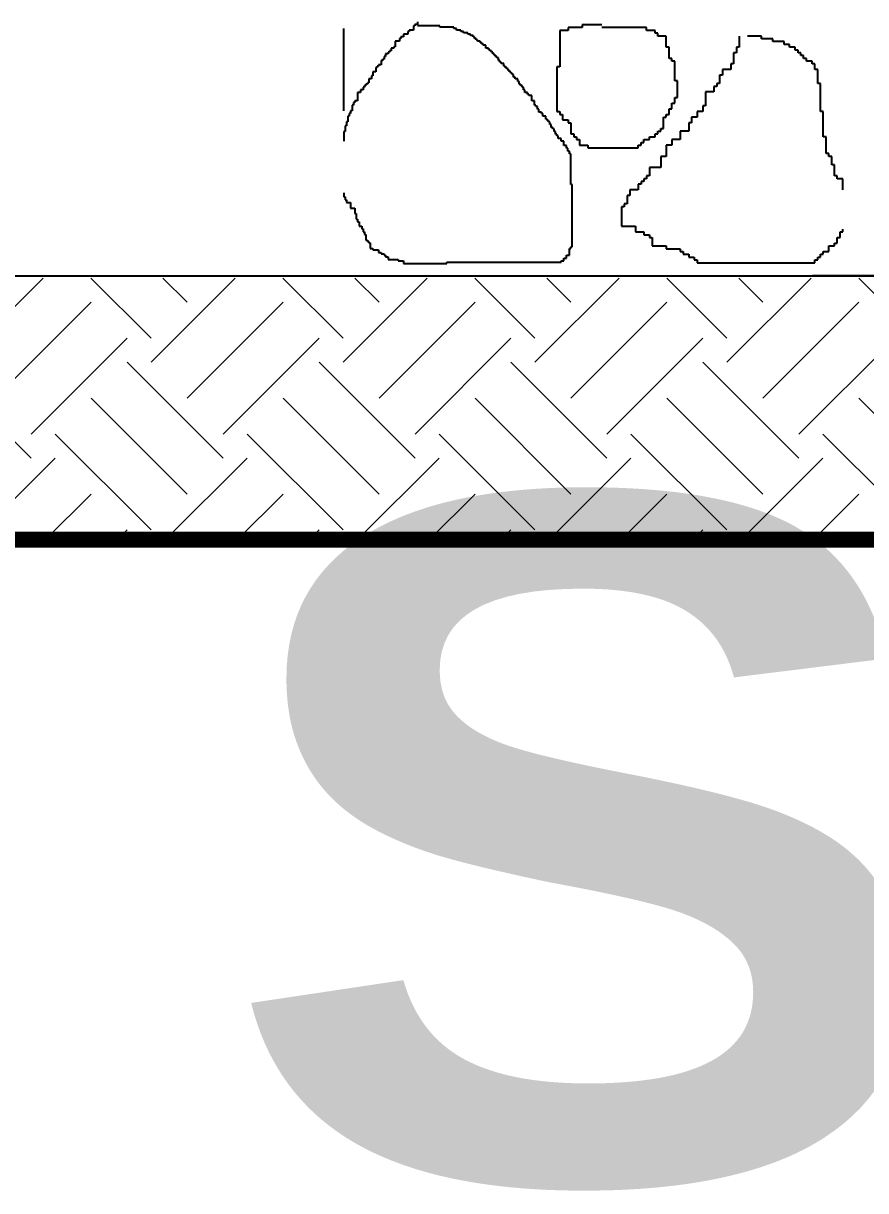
# Model space of a CAD drawing. Extents: x 250879 to 348495, y -51522 to -9360.
# Drawn here: x 289633 to 289790.6, y -50898.5 to -50679.9 of the extents above; entities that cross this region are included whole.
import ezdxf

# ---------------------------------------------------------------- set-up
doc = ezdxf.new("R2010")
doc.units = 0
doc.layers.add('int fram for glaz& landscap obj.', color=252, linetype='CONTINUOUS', lineweight=15)
doc.layers.add('WALL', color=7, linetype='CONTINUOUS')
doc.styles.add('VITA', font='vinet.ttf')

msp = doc.modelspace()

# ---------------------------------------------------------------- hatches: boundary and pattern name
at = {"layer": 'int fram for glaz& landscap obj.'}
h = msp.add_hatch(dxfattribs=at)
h.set_pattern_fill('EARTH', color=256, scale=4, angle=45, style=0)
h.set_pattern_definition([(45, (3846.794, -30138.158), (4e-15, 35.9210245), [25.4, -25.4]), (45, (3840.06, -30131.423), (4e-15, 35.9210245), [25.4, -25.4]), (45, (3833.324, -30124.688), (4e-15, 35.9210245), [25.4, -25.4]), (135, (3833.324, -30120.198), (-35.9210245, 4e-15), [25.4, -25.4]), (135, (3840.06, -30113.463), (-35.9210245, 4e-15), [25.4, -25.4]), (135, (3846.794, -30106.727), (-35.9210245, 4e-15), [25.4, -25.4])])
h.paths.add_polyline_path([(289678.89898, -50727.60451), (289238.4221, -50727.60451), (289238.4221, -50776.59637), (289678.89898, -50776.59637)])
h.paths.add_polyline_path([(290016.48973, -50776.59637), (290016.48973, -50727.60451), (289678.89898, -50727.60451), (289678.89898, -50776.59637)])
edge = h.paths.add_edge_path()
edge.add_line((289022.473, -50677.60451), (289046.01032, -50776.59637))
edge.add_line((289046.01032, -50776.59637), (289238.4221, -50776.59637))
edge.add_line((289238.4221, -50776.59637), (289238.4221, -50727.60451))
edge.add_line((289238.4221, -50727.60451), (289088.4221, -50727.60451))
edge.add_line((289088.4221, -50727.60451), (289088.4221, -50759.66028))
edge.add_line((289088.4221, -50759.66028), (289068.4221, -50759.66028))
edge.add_line((289068.4221, -50759.66028), (289068.4221, -50696.69284))
edge.add_arc((289052.83112, -50696.69284), 15.59098, -344.7979301, 0, ccw=False)
edge.add_line((289067.87653, -50692.60451), (289068.4221, -50692.60451))
edge.add_line((289068.4221, -50692.60451), (289068.4221, -50677.60451))
edge.add_line((289068.4221, -50677.60451), (289022.473, -50677.60451))

# ---------------------------------------------------------------- linework, layer by layer
at = {"layer": 'WALL', "linetype": 'Continuous'}
for p, q in [((289706.27868, -50680.35397), (289706.01768, -50680.35397)), ((289706.01768, -50680.35397), (289706.01768, -50681.13538)), ((289706.79973, -50680.0935), (289706.27868, -50680.0935)), ((289706.27868, -50680.0935), (289706.27868, -50680.35397)), ((289706.79973, -50679.57256), (289706.79973, -50680.0935)), ((289710.97098, -50680.35397), (289706.79973, -50680.35397)), ((289710.97098, -50680.61444), (289710.97098, -50680.35397)), ((289741.28378, -50680.15899), (289737.61151, -50680.15899)), ((289737.61151, -50680.15899), (289737.61151, -50680.68283)), ((289692.98289, -50696.24019), (289692.98289, -50680.87491)), ((289704.19258, -50682.43724), (289703.67153, -50682.43724)), ((289703.67153, -50682.43724), (289703.67153, -50682.69771)), ((289704.97463, -50681.91631), (289704.19258, -50681.91631)), ((289704.19258, -50681.91631), (289704.19258, -50682.43724)), ((289705.23563, -50681.39537), (289704.97463, -50681.39537)), ((289704.97463, -50681.39537), (289704.97463, -50681.91631)), ((289706.01768, -50681.13538), (289705.23563, -50681.13538)), ((289705.23563, -50681.13538), (289705.23563, -50681.39537)), ((289713.57813, -50680.61444), (289710.97098, -50680.61444)), ((289713.57813, -50680.87491), (289713.57813, -50680.61444)), ((289714.10013, -50680.87491), (289713.57813, -50680.87491)), ((289714.10013, -50681.13538), (289714.10013, -50680.87491)), ((289714.88218, -50681.13538), (289714.10013, -50681.13538)), ((289714.88218, -50681.39537), (289714.88218, -50681.13538)), ((289715.40323, -50681.39537), (289714.88218, -50681.39537)), ((289715.40323, -50681.65584), (289715.40323, -50681.39537)), ((289716.18528, -50681.65584), (289715.40323, -50681.65584)), ((289716.18528, -50681.91631), (289716.18528, -50681.65584)), ((289716.70728, -50681.91631), (289716.18528, -50681.91631)), ((289716.70728, -50682.17677), (289716.70728, -50681.91631)), ((289717.22833, -50682.17677), (289716.70728, -50682.17677)), ((289717.22833, -50682.43724), (289717.22833, -50682.17677)), ((289717.48933, -50682.43724), (289717.22833, -50682.43724)), ((289717.48933, -50682.69771), (289717.48933, -50682.43724)), ((289734.989, -50681.20717), (289733.41435, -50681.20717)), ((289733.41435, -50681.20717), (289733.41435, -50688.01963)), ((289737.61151, -50680.68283), (289734.989, -50680.68283)), ((289734.989, -50680.68283), (289734.989, -50681.20717)), ((289749.67713, -50680.68283), (289741.28378, -50680.68283)), ((289749.67713, -50681.20717), (289749.67713, -50680.68283)), ((289751.25083, -50681.20717), (289749.67713, -50681.20717)), ((289751.25083, -50681.73102), (289751.25083, -50681.20717)), ((289751.77571, -50681.73102), (289751.25083, -50681.73102)), ((289751.77571, -50682.25487), (289751.77571, -50681.73102)), ((289753.34941, -50682.25487), (289751.77571, -50682.25487)), ((289753.34941, -50684.35123), (289753.34941, -50682.25487)), ((289766.98873, -50682.25487), (289766.98873, -50684.35123)), ((289771.18589, -50682.25487), (289768.56242, -50682.25487)), ((289771.18589, -50682.7792), (289771.18589, -50682.25487)), ((289702.36844, -50684.521), (289701.84643, -50684.521)), ((289701.84643, -50684.521), (289701.84643, -50685.04145)), ((289702.62848, -50684.26053), (289702.36844, -50684.26053)), ((289702.36844, -50684.26053), (289702.36844, -50684.521)), ((289703.41053, -50683.21865), (289702.62848, -50683.21865)), ((289702.62848, -50683.21865), (289702.62848, -50684.26053)), ((289703.67153, -50682.69771), (289703.41053, -50682.69771)), ((289703.41053, -50682.69771), (289703.41053, -50683.21865)), ((289717.75034, -50682.69771), (289717.48933, -50682.69771)), ((289717.75034, -50682.95818), (289717.75034, -50682.69771)), ((289718.01038, -50682.95818), (289717.75034, -50682.95818)), ((289718.01038, -50683.21865), (289718.01038, -50682.95818)), ((289718.53238, -50683.21865), (289718.01038, -50683.21865)), ((289718.53238, -50683.47912), (289718.53238, -50683.21865)), ((289718.79243, -50683.47912), (289718.53238, -50683.47912)), ((289718.79243, -50683.73959), (289718.79243, -50683.47912)), ((289719.05343, -50683.73959), (289718.79243, -50683.73959)), ((289719.05343, -50684.00006), (289719.05343, -50683.73959)), ((289719.57448, -50684.00006), (289719.05343, -50684.00006)), ((289719.57448, -50684.521), (289719.57448, -50684.00006)), ((289720.09648, -50684.521), (289719.57448, -50684.521)), ((289720.09648, -50684.78098), (289720.09648, -50684.521)), ((289720.35749, -50684.78098), (289720.09648, -50684.78098)), ((289720.35749, -50685.04145), (289720.35749, -50684.78098)), ((289753.87429, -50684.35123), (289753.34941, -50684.35123)), ((289753.87429, -50686.4476), (289753.87429, -50684.35123)), ((289766.98873, -50684.35123), (289766.4648, -50684.35123)), ((289766.4648, -50684.35123), (289766.4648, -50685.39942)), ((289773.28446, -50682.7792), (289771.18589, -50682.7792)), ((289773.28446, -50683.30305), (289773.28446, -50682.7792)), ((289775.38304, -50683.30305), (289773.28446, -50683.30305)), ((289775.38304, -50683.82738), (289775.38304, -50683.30305)), ((289776.43185, -50683.82738), (289775.38304, -50683.82738)), ((289776.43185, -50684.35123), (289776.43185, -50683.82738)), ((289777.48066, -50684.35123), (289776.43185, -50684.35123)), ((289777.48066, -50684.87508), (289777.48066, -50684.35123)), ((289778.00555, -50684.87508), (289777.48066, -50684.87508)), ((289778.00555, -50685.39942), (289778.00555, -50684.87508)), ((289700.28233, -50686.86474), (289700.02133, -50686.86474)), ((289700.02133, -50686.86474), (289700.02133, -50687.64615)), ((289700.54333, -50686.60427), (289700.28233, -50686.60427)), ((289700.28233, -50686.60427), (289700.28233, -50686.86474)), ((289700.80338, -50686.08333), (289700.54333, -50686.08333)), ((289700.54333, -50686.08333), (289700.54333, -50686.60427)), ((289701.32538, -50685.56239), (289700.80338, -50685.56239)), ((289700.80338, -50685.56239), (289700.80338, -50686.08333)), ((289701.58543, -50685.30192), (289701.32538, -50685.30192)), ((289701.32538, -50685.30192), (289701.32538, -50685.56239)), ((289701.84643, -50685.04145), (289701.58543, -50685.04145)), ((289701.58543, -50685.04145), (289701.58543, -50685.30192)), ((289720.61753, -50685.04145), (289720.35749, -50685.04145)), ((289720.61753, -50685.30192), (289720.61753, -50685.04145)), ((289720.87853, -50685.30192), (289720.61753, -50685.30192)), ((289720.87853, -50685.56239), (289720.87853, -50685.30192)), ((289721.13953, -50685.56239), (289720.87853, -50685.56239)), ((289721.13953, -50685.82286), (289721.13953, -50685.56239)), ((289721.39958, -50685.82286), (289721.13953, -50685.82286)), ((289721.39958, -50686.08333), (289721.39958, -50685.82286)), ((289721.66058, -50686.08333), (289721.39958, -50686.08333)), ((289721.66058, -50686.3438), (289721.66058, -50686.08333)), ((289721.92158, -50686.3438), (289721.66058, -50686.3438)), ((289721.92158, -50686.86474), (289721.92158, -50686.3438)), ((289722.18163, -50686.86474), (289721.92158, -50686.86474)), ((289722.18163, -50687.12521), (289722.18163, -50686.86474)), ((289754.39918, -50686.4476), (289753.87429, -50686.4476)), ((289754.39918, -50686.97145), (289754.39918, -50686.4476)), ((289754.9231, -50686.97145), (289754.39918, -50686.97145)), ((289754.9231, -50690.63985), (289754.9231, -50686.97145)), ((289766.4648, -50685.39942), (289765.93992, -50685.39942)), ((289765.93992, -50685.39942), (289765.93992, -50687.4953)), ((289778.53043, -50685.39942), (289778.00555, -50685.39942)), ((289778.53043, -50685.92327), (289778.53043, -50685.39942)), ((289779.05436, -50685.92327), (289778.53043, -50685.92327)), ((289779.05436, -50686.4476), (289779.05436, -50685.92327)), ((289779.57924, -50686.4476), (289779.05436, -50686.4476)), ((289779.57924, -50686.97145), (289779.57924, -50686.4476)), ((289780.62901, -50686.97145), (289779.57924, -50686.97145)), ((289780.62901, -50687.4953), (289780.62901, -50686.97145)), ((289698.97828, -50688.94801), (289698.45723, -50688.94801)), ((289698.45723, -50688.94801), (289698.45723, -50689.72942)), ((289699.23928, -50688.1666), (289698.97828, -50688.1666)), ((289698.97828, -50688.1666), (289698.97828, -50688.94801)), ((289699.50028, -50687.90662), (289699.23928, -50687.90662)), ((289699.23928, -50687.90662), (289699.23928, -50688.1666)), ((289700.02133, -50687.64615), (289699.50028, -50687.64615)), ((289699.50028, -50687.64615), (289699.50028, -50687.90662)), ((289722.44263, -50687.12521), (289722.18163, -50687.12521)), ((289722.44263, -50687.38568), (289722.44263, -50687.12521)), ((289722.96368, -50687.38568), (289722.44263, -50687.38568)), ((289722.96368, -50687.90662), (289722.96368, -50687.38568)), ((289723.22468, -50687.90662), (289722.96368, -50687.90662)), ((289723.22468, -50688.1666), (289723.22468, -50687.90662)), ((289723.48568, -50688.1666), (289723.22468, -50688.1666)), ((289723.48568, -50688.42707), (289723.48568, -50688.1666)), ((289723.74669, -50688.42707), (289723.48568, -50688.42707)), ((289723.74669, -50688.68754), (289723.74669, -50688.42707)), ((289724.00673, -50688.68754), (289723.74669, -50688.68754)), ((289724.00673, -50688.94801), (289724.00673, -50688.68754)), ((289724.26773, -50688.94801), (289724.00673, -50688.94801)), ((289724.26773, -50689.20848), (289724.26773, -50688.94801)), ((289724.52873, -50689.20848), (289724.26773, -50689.20848)), ((289724.52873, -50689.46895), (289724.52873, -50689.20848)), ((289733.41435, -50688.01963), (289732.89042, -50688.01963)), ((289732.89042, -50688.01963), (289732.89042, -50696.40413)), ((289765.41503, -50688.54348), (289763.84134, -50688.54348)), ((289763.84134, -50688.54348), (289763.84134, -50689.59167)), ((289765.93992, -50687.4953), (289765.41503, -50687.4953)), ((289765.41503, -50687.4953), (289765.41503, -50688.54348)), ((289781.15293, -50687.4953), (289780.62901, -50687.4953)), ((289781.15293, -50688.54348), (289781.15293, -50687.4953)), ((289781.67782, -50688.54348), (289781.15293, -50688.54348)), ((289781.67782, -50691.1637), (289781.67782, -50688.54348)), ((289697.41418, -50691.29224), (289697.15413, -50691.29224)), ((289697.15413, -50691.29224), (289697.15413, -50691.55222)), ((289697.67518, -50691.03177), (289697.41418, -50691.03177)), ((289697.41418, -50691.03177), (289697.41418, -50691.29224)), ((289698.19623, -50690.25036), (289697.67518, -50690.25036)), ((289697.67518, -50690.25036), (289697.67518, -50691.03177)), ((289698.45723, -50689.72942), (289698.19623, -50689.72942)), ((289698.19623, -50689.72942), (289698.19623, -50690.25036)), ((289724.78878, -50689.46895), (289724.52873, -50689.46895)), ((289724.78878, -50689.98989), (289724.78878, -50689.46895)), ((289725.04978, -50689.98989), (289724.78878, -50689.98989)), ((289725.04978, -50690.25036), (289725.04978, -50689.98989)), ((289725.57083, -50690.25036), (289725.04978, -50690.25036)), ((289725.57083, -50690.7713), (289725.57083, -50690.25036)), ((289725.83183, -50690.7713), (289725.57083, -50690.7713)), ((289725.83183, -50691.29224), (289725.83183, -50690.7713)), ((289726.09283, -50691.29224), (289725.83183, -50691.29224)), ((289726.09283, -50691.55222), (289726.09283, -50691.29224)), ((289755.44798, -50690.63985), (289754.9231, -50690.63985)), ((289755.44798, -50693.78392), (289755.44798, -50690.63985)), ((289763.31646, -50691.1637), (289762.79253, -50691.1637)), ((289762.79253, -50691.1637), (289762.79253, -50691.68755)), ((289763.84134, -50689.59167), (289763.31646, -50689.59167)), ((289763.31646, -50689.59167), (289763.31646, -50691.1637)), ((289782.2027, -50691.1637), (289781.67782, -50691.1637)), ((289782.2027, -50696.40413), (289782.2027, -50691.1637)), ((289696.11108, -50692.85457), (289695.58908, -50692.85457)), ((289695.58908, -50692.85457), (289695.58908, -50694.41738)), ((289696.63213, -50692.33363), (289696.11108, -50692.33363)), ((289696.11108, -50692.33363), (289696.11108, -50692.85457)), ((289696.89313, -50691.81269), (289696.63213, -50691.81269)), ((289696.63213, -50691.81269), (289696.63213, -50692.33363)), ((289697.15413, -50691.55222), (289696.89313, -50691.55222)), ((289696.89313, -50691.55222), (289696.89313, -50691.81269)), ((289726.35384, -50691.55222), (289726.09283, -50691.55222)), ((289726.35384, -50691.81269), (289726.35384, -50691.55222)), ((289726.61388, -50691.81269), (289726.35384, -50691.81269)), ((289726.61388, -50692.33363), (289726.61388, -50691.81269)), ((289726.87488, -50692.33363), (289726.61388, -50692.33363)), ((289726.87488, -50692.85457), (289726.87488, -50692.33363)), ((289727.39593, -50692.85457), (289726.87488, -50692.85457)), ((289727.39593, -50693.11504), (289727.39593, -50692.85457)), ((289727.65693, -50693.11504), (289727.39593, -50693.11504)), ((289727.65693, -50693.37551), (289727.65693, -50693.11504)), ((289728.17798, -50693.37551), (289727.65693, -50693.37551)), ((289728.17798, -50694.41738), (289728.17798, -50693.37551)), ((289762.26765, -50692.73573), (289760.69395, -50692.73573)), ((289760.69395, -50692.73573), (289760.69395, -50695.35595)), ((289762.79253, -50691.68755), (289762.26765, -50691.68755)), ((289762.26765, -50691.68755), (289762.26765, -50692.73573)), ((289694.80703, -50695.19831), (289694.54698, -50695.19831)), ((289694.54698, -50695.19831), (289694.54698, -50696.24019)), ((289695.06803, -50694.67785), (289694.80703, -50694.67785)), ((289694.80703, -50694.67785), (289694.80703, -50695.19831)), ((289695.58908, -50694.41738), (289695.06803, -50694.41738)), ((289695.06803, -50694.41738), (289695.06803, -50694.67785)), ((289728.69998, -50694.41738), (289728.17798, -50694.41738)), ((289728.69998, -50695.19831), (289728.69998, -50694.41738)), ((289728.96003, -50695.19831), (289728.69998, -50695.19831)), ((289728.96003, -50695.45878), (289728.96003, -50695.19831)), ((289729.22103, -50695.45878), (289728.96003, -50695.45878)), ((289729.22103, -50695.97972), (289729.22103, -50695.45878)), ((289754.39918, -50695.8798), (289754.39918, -50694.8321)), ((289754.39918, -50694.8321), (289754.9231, -50694.8321)), ((289754.9231, -50694.8321), (289754.9231, -50693.78392)), ((289754.9231, -50693.78392), (289755.44798, -50693.78392)), ((289760.69395, -50695.35595), (289760.16907, -50695.35595)), ((289760.16907, -50695.35595), (289760.16907, -50696.40413)), ((289694.02498, -50697.28206), (289693.76493, -50697.28206)), ((289693.76493, -50697.28206), (289693.76493, -50698.32346)), ((289694.28598, -50696.76113), (289694.02498, -50696.76113)), ((289694.02498, -50696.76113), (289694.02498, -50697.28206)), ((289694.54698, -50696.24019), (289694.28598, -50696.24019)), ((289694.28598, -50696.24019), (289694.28598, -50696.76113)), ((289729.48203, -50695.97972), (289729.22103, -50695.97972)), ((289729.48203, -50696.50066), (289729.48203, -50695.97972)), ((289730.00308, -50696.50066), (289729.48203, -50696.50066)), ((289730.00308, -50696.76113), (289730.00308, -50696.50066)), ((289730.26408, -50696.76113), (289730.00308, -50696.76113)), ((289730.26408, -50697.28206), (289730.26408, -50696.76113)), ((289730.78513, -50697.28206), (289730.26408, -50697.28206)), ((289730.78513, -50697.803), (289730.78513, -50697.28206)), ((289731.04613, -50697.803), (289730.78513, -50697.803)), ((289731.04613, -50698.06299), (289731.04613, -50697.803)), ((289732.89042, -50696.40413), (289733.41435, -50696.40413)), ((289733.41435, -50696.40413), (289733.41435, -50696.92798)), ((289733.41435, -50696.92798), (289733.93923, -50696.92798)), ((289733.93923, -50696.92798), (289733.93923, -50697.97616)), ((289733.93923, -50697.97616), (289734.989, -50697.97616)), ((289734.989, -50697.97616), (289734.989, -50698.50001)), ((289752.82452, -50699.5482), (289752.82452, -50697.45231)), ((289752.82452, -50697.45231), (289753.34941, -50697.45231)), ((289753.34941, -50697.45231), (289753.34941, -50696.92798)), ((289753.34941, -50696.92798), (289753.87429, -50696.92798)), ((289753.87429, -50696.92798), (289753.87429, -50695.8798)), ((289753.87429, -50695.8798), (289754.39918, -50695.8798)), ((289759.12026, -50697.45231), (289758.07049, -50697.45231)), ((289758.07049, -50697.45231), (289758.07049, -50698.50001)), ((289760.16907, -50696.40413), (289759.12026, -50696.40413)), ((289759.12026, -50696.40413), (289759.12026, -50697.45231)), ((289782.72663, -50696.40413), (289782.2027, -50696.40413)), ((289782.72663, -50701.12023), (289782.72663, -50696.40413)), ((289693.24293, -50700.14674), (289692.98289, -50700.14674)), ((289692.98289, -50700.14674), (289692.98289, -50701.96954)), ((289693.50393, -50699.10487), (289693.24293, -50699.10487)), ((289693.24293, -50699.10487), (289693.24293, -50700.14674)), ((289693.76493, -50698.32346), (289693.50393, -50698.32346)), ((289693.50393, -50698.32346), (289693.50393, -50699.10487)), ((289731.30713, -50698.06299), (289731.04613, -50698.06299)), ((289731.30713, -50698.32346), (289731.30713, -50698.06299)), ((289731.56718, -50698.32346), (289731.30713, -50698.32346)), ((289731.56718, -50698.8444), (289731.56718, -50698.32346)), ((289731.82818, -50698.8444), (289731.56718, -50698.8444)), ((289731.82818, -50699.36533), (289731.82818, -50698.8444)), ((289732.08918, -50699.36533), (289731.82818, -50699.36533)), ((289732.08918, -50699.6258), (289732.08918, -50699.36533)), ((289732.35019, -50699.6258), (289732.08918, -50699.6258)), ((289732.35019, -50700.14674), (289732.35019, -50699.6258)), ((289732.61023, -50700.14674), (289732.35019, -50700.14674)), ((289732.61023, -50700.66768), (289732.61023, -50700.14674)), ((289734.989, -50698.50001), (289735.51293, -50698.50001)), ((289735.51293, -50698.50001), (289735.51293, -50700.59638)), ((289751.77571, -50700.59638), (289751.77571, -50700.07253)), ((289751.77571, -50700.07253), (289752.3006, -50700.07253)), ((289752.3006, -50700.07253), (289752.3006, -50699.5482)), ((289752.3006, -50699.5482), (289752.82452, -50699.5482)), ((289757.54656, -50700.07253), (289755.97287, -50700.07253)), ((289755.97287, -50700.07253), (289755.97287, -50701.64456)), ((289758.07049, -50698.50001), (289757.54656, -50698.50001)), ((289757.54656, -50698.50001), (289757.54656, -50700.07253)), ((289732.87123, -50700.66768), (289732.61023, -50700.66768)), ((289732.87123, -50700.92815), (289732.87123, -50700.66768)), ((289733.13224, -50700.92815), (289732.87123, -50700.92815)), ((289733.13224, -50701.44861), (289733.13224, -50700.92815)), ((289733.65328, -50701.44861), (289733.13224, -50701.44861)), ((289733.65328, -50701.96954), (289733.65328, -50701.44861)), ((289734.17433, -50701.96954), (289733.65328, -50701.96954)), ((289734.17433, -50702.75095), (289734.17433, -50701.96954)), ((289735.51293, -50700.59638), (289736.03781, -50700.59638)), ((289736.03781, -50700.59638), (289736.03781, -50701.12023)), ((289736.03781, -50701.12023), (289736.5627, -50701.12023)), ((289736.5627, -50701.12023), (289736.5627, -50701.64456)), ((289736.5627, -50701.64456), (289737.08662, -50701.64456)), ((289737.08662, -50701.64456), (289737.08662, -50702.69226)), ((289748.62832, -50702.69226), (289748.62832, -50702.16841)), ((289748.62832, -50702.16841), (289749.15321, -50702.16841)), ((289749.15321, -50702.16841), (289749.15321, -50701.64456)), ((289749.15321, -50701.64456), (289750.20202, -50701.64456)), ((289750.20202, -50701.64456), (289750.20202, -50701.12023)), ((289750.20202, -50701.12023), (289751.25083, -50701.12023)), ((289751.25083, -50701.12023), (289751.25083, -50700.59638)), ((289751.25083, -50700.59638), (289751.77571, -50700.59638)), ((289755.97287, -50701.64456), (289754.39918, -50701.64456)), ((289754.39918, -50701.64456), (289754.39918, -50702.69226)), ((289783.25151, -50701.12023), (289782.72663, -50701.12023)), ((289783.25151, -50704.26478), (289783.25151, -50701.12023)), ((289734.69633, -50702.75095), (289734.17433, -50702.75095)), ((289734.69633, -50703.27189), (289734.69633, -50702.75095)), ((289734.95638, -50703.27189), (289734.69633, -50703.27189)), ((289734.95638, -50703.79283), (289734.95638, -50703.27189)), ((289735.21738, -50703.79283), (289734.95638, -50703.79283)), ((289735.21738, -50704.31377), (289735.21738, -50703.79283)), ((289735.47838, -50704.31377), (289735.21738, -50704.31377)), ((289735.47838, -50710.04313), (289735.47838, -50704.31377)), ((289737.08662, -50702.69226), (289738.66127, -50702.69226)), ((289738.66127, -50702.69226), (289738.66127, -50703.2166)), ((289738.66127, -50703.2166), (289748.10344, -50703.2166)), ((289748.10344, -50703.2166), (289748.10344, -50702.69226)), ((289748.10344, -50702.69226), (289748.62832, -50702.69226)), ((289754.39918, -50702.69226), (289753.34941, -50702.69226)), ((289753.34941, -50702.69226), (289753.34941, -50704.78863)), ((289783.7764, -50704.26478), (289783.25151, -50704.26478)), ((289783.7764, -50704.78863), (289783.7764, -50704.26478)), ((289753.34941, -50704.78863), (289752.3006, -50704.78863)), ((289752.3006, -50704.78863), (289752.3006, -50706.885)), ((289784.30032, -50704.78863), (289783.7764, -50704.78863)), ((289784.30032, -50706.36066), (289784.30032, -50704.78863)), ((289784.82521, -50706.36066), (289784.30032, -50706.36066)), ((289784.82521, -50708.45703), (289784.82521, -50706.36066)), ((289750.20202, -50708.45703), (289749.67713, -50708.45703)), ((289749.67713, -50708.45703), (289749.67713, -50708.98088)), ((289752.3006, -50706.885), (289750.20202, -50706.885)), ((289750.20202, -50706.885), (289750.20202, -50708.45703)), ((289785.35009, -50708.45703), (289784.82521, -50708.45703)), ((289785.35009, -50708.98088), (289785.35009, -50708.45703)), ((289735.73939, -50710.04313), (289735.47838, -50710.04313)), ((289735.73939, -50721.76231), (289735.73939, -50710.04313)), ((289748.10344, -50711.07725), (289746.52975, -50711.07725)), ((289746.52975, -50711.07725), (289746.52975, -50712.12494)), ((289748.62832, -50710.02906), (289748.10344, -50710.02906)), ((289748.10344, -50710.02906), (289748.10344, -50711.07725)), ((289749.15321, -50709.50473), (289748.62832, -50709.50473)), ((289748.62832, -50709.50473), (289748.62832, -50710.02906)), ((289749.67713, -50708.98088), (289749.15321, -50708.98088)), ((289749.15321, -50708.98088), (289749.15321, -50709.50473)), ((289786.3989, -50708.98088), (289785.35009, -50708.98088)), ((289786.3989, -50711.07725), (289786.3989, -50708.98088)), ((289692.98289, -50711.60546), (289692.98289, -50712.38687)), ((289692.98289, -50712.38687), (289693.24293, -50712.38687)), ((289693.24293, -50712.38687), (289693.24293, -50712.90781)), ((289693.24293, -50712.90781), (289693.50393, -50712.90781)), ((289693.50393, -50712.90781), (289693.50393, -50713.42875)), ((289746.52975, -50712.12494), (289746.00486, -50712.12494)), ((289746.00486, -50712.12494), (289746.00486, -50713.69746)), ((289693.50393, -50713.42875), (289694.28598, -50713.42875)), ((289694.28598, -50713.42875), (289694.28598, -50714.47062)), ((289694.28598, -50714.47062), (289695.06803, -50714.47062)), ((289695.06803, -50714.47062), (289695.06803, -50715.51202)), ((289745.48094, -50714.22131), (289744.95605, -50714.22131)), ((289744.95605, -50714.22131), (289744.95605, -50717.88971)), ((289746.00486, -50713.69746), (289745.48094, -50713.69746)), ((289745.48094, -50713.69746), (289745.48094, -50714.22131)), ((289695.06803, -50715.51202), (289695.32903, -50715.51202)), ((289695.32903, -50715.51202), (289695.32903, -50716.55389)), ((289695.32903, -50716.55389), (289695.58908, -50716.55389)), ((289695.58908, -50716.55389), (289695.58908, -50717.07483)), ((289695.58908, -50717.07483), (289695.85008, -50717.07483)), ((289695.85008, -50717.07483), (289695.85008, -50717.85624)), ((289695.85008, -50717.85624), (289696.37208, -50717.85624)), ((289696.37208, -50717.85624), (289696.37208, -50718.3767)), ((289696.37208, -50718.3767), (289696.63213, -50718.3767)), ((289696.63213, -50718.3767), (289696.63213, -50718.89764)), ((289696.63213, -50718.89764), (289696.89313, -50718.89764)), ((289696.89313, -50718.89764), (289696.89313, -50719.41857)), ((289696.89313, -50719.41857), (289697.15413, -50719.41857)), ((289697.15413, -50719.41857), (289697.15413, -50720.46045)), ((289744.95605, -50717.88971), (289747.57855, -50717.88971)), ((289747.57855, -50717.88971), (289747.57855, -50718.93741)), ((289747.57855, -50718.93741), (289749.15321, -50718.93741)), ((289749.15321, -50718.93741), (289749.15321, -50719.46174)), ((289749.15321, -50719.46174), (289750.20202, -50719.46174)), ((289750.20202, -50719.46174), (289750.20202, -50719.98559)), ((289785.87498, -50719.98559), (289785.87498, -50718.93741)), ((289785.87498, -50718.93741), (289786.3989, -50718.93741)), ((289786.3989, -50718.93741), (289786.3989, -50718.41356)), ((289697.15413, -50720.46045), (289697.41418, -50720.46045)), ((289697.41418, -50720.46045), (289697.41418, -50720.72092)), ((289697.41418, -50720.72092), (289697.67518, -50720.72092)), ((289697.67518, -50720.72092), (289697.67518, -50720.98139)), ((289697.67518, -50720.98139), (289697.93618, -50720.98139)), ((289697.93618, -50720.98139), (289697.93618, -50722.02278)), ((289697.93618, -50722.02278), (289698.45723, -50722.02278)), ((289698.45723, -50722.02278), (289698.45723, -50722.28325)), ((289735.21738, -50723.32513), (289735.21738, -50722.02278)), ((289735.21738, -50722.02278), (289735.47838, -50722.02278)), ((289735.47838, -50722.02278), (289735.47838, -50721.76231)), ((289735.47838, -50721.76231), (289735.73939, -50721.76231)), ((289750.20202, -50719.98559), (289750.7269, -50719.98559)), ((289750.7269, -50719.98559), (289750.7269, -50721.55763)), ((289750.7269, -50721.55763), (289753.34941, -50721.55763)), ((289753.34941, -50721.55763), (289753.34941, -50722.08196)), ((289783.7764, -50722.60581), (289783.7764, -50721.55763)), ((289783.7764, -50721.55763), (289784.82521, -50721.55763)), ((289784.82521, -50721.55763), (289784.82521, -50721.03378)), ((289784.82521, -50721.03378), (289785.35009, -50721.03378)), ((289785.35009, -50721.03378), (289785.35009, -50719.98559)), ((289785.35009, -50719.98559), (289785.87498, -50719.98559)), ((289698.45723, -50722.28325), (289699.50028, -50722.28325)), ((289699.50028, -50722.28325), (289699.50028, -50722.80419)), ((289699.50028, -50722.80419), (289700.02133, -50722.80419)), ((289700.02133, -50722.80419), (289700.02133, -50723.06466)), ((289700.02133, -50723.06466), (289700.54333, -50723.06466)), ((289700.54333, -50723.06466), (289700.54333, -50723.32513)), ((289700.54333, -50723.32513), (289700.80338, -50723.32513)), ((289700.80338, -50723.32513), (289700.80338, -50723.5856)), ((289700.80338, -50723.5856), (289701.32538, -50723.5856)), ((289701.32538, -50723.5856), (289701.32538, -50724.10654)), ((289701.32538, -50724.10654), (289703.15048, -50724.10654)), ((289703.15048, -50724.10654), (289703.15048, -50724.36701)), ((289734.17433, -50724.36701), (289734.17433, -50723.84607)), ((289734.17433, -50723.84607), (289734.69633, -50723.84607)), ((289734.69633, -50723.84607), (289734.69633, -50723.32513)), ((289734.69633, -50723.32513), (289735.21738, -50723.32513)), ((289753.34941, -50722.08196), (289755.97287, -50722.08196)), ((289755.97287, -50722.08196), (289755.97287, -50722.60581)), ((289755.97287, -50722.60581), (289756.49679, -50722.60581)), ((289756.49679, -50722.60581), (289756.49679, -50723.12966)), ((289756.49679, -50723.12966), (289757.54656, -50723.12966)), ((289757.54656, -50723.12966), (289757.54656, -50723.65399)), ((289757.54656, -50723.65399), (289758.59537, -50723.65399)), ((289758.59537, -50723.65399), (289758.59537, -50724.17784)), ((289758.59537, -50724.17784), (289759.12026, -50724.17784)), ((289759.12026, -50724.17784), (289759.12026, -50724.70218)), ((289781.15293, -50724.70218), (289781.15293, -50724.17784)), ((289781.15293, -50724.17784), (289781.67782, -50724.17784)), ((289781.67782, -50724.17784), (289781.67782, -50723.65399)), ((289781.67782, -50723.65399), (289782.2027, -50723.65399)), ((289782.2027, -50723.65399), (289782.2027, -50723.12966)), ((289782.2027, -50723.12966), (289782.72663, -50723.12966)), ((289782.72663, -50723.12966), (289782.72663, -50722.60581)), ((289782.72663, -50722.60581), (289783.7764, -50722.60581)), ((289703.15048, -50724.36701), (289704.19258, -50724.36701)), ((289704.19258, -50724.36701), (289704.19258, -50724.88746)), ((289704.19258, -50724.88746), (289712.27503, -50724.88746)), ((289712.27503, -50724.88746), (289712.27503, -50724.62748)), ((289712.27503, -50724.62748), (289733.65328, -50724.62748)), ((289733.65328, -50724.62748), (289733.65328, -50724.36701)), ((289733.65328, -50724.36701), (289734.17433, -50724.36701)), ((289759.12026, -50724.70218), (289781.15293, -50724.70218)), ((289072.54164, -50727.14584), (290778.95092, -50727.14584)), ((290333.15299, -50727.14584), (289780.69181, -50727.14584))]:
    msp.add_line(p, q, dxfattribs=at)
at = {"layer": 'WALL', "linetype": 'Continuous', "const_width": 3}
msp.add_lwpolyline([(288887.07911, -50108.17295), (289046.01032, -50776.59637), (289936.55055, -50776.59637), (289936.55055, -50776.59637), (290279.7953, -50776.59637), (290279.7953, -50776.59637)], dxfattribs=at)

# ---------------------------------------------------------------- texts
at = {"layer": 'WALL', "insert": (289669.77916, -50768.66754), "char_height": 128, "attachment_point": 1, "style": 'VITA'}
msp.add_mtext('{\\fArial Black|b0|i0|c0|p34;SECTION A-A}', dxfattribs=at)

doc.saveas('drawing.dxf')
